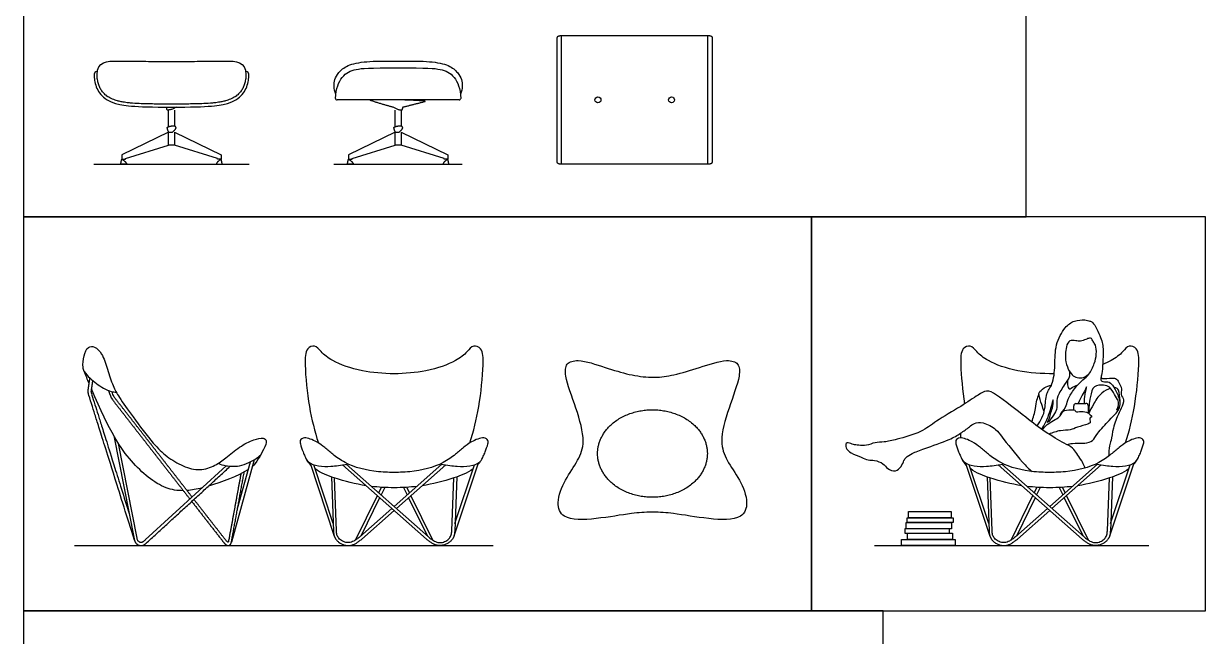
# Model space of a CAD drawing. Header units: millimetres. Extents: x 0.1 to 16.7, y -0.4 to 19.7.
# Drawn here: x 0.12 to 5.15, y 14.6 to 17.21 of the extents above; entities that cross this region are included whole.
import ezdxf

# ---------------------------------------------------------------- set-up
doc = ezdxf.new("R2010")
doc.units = ezdxf.units.MM
for name, color, linetype, true_color in [('AG-DETAIL', 7, 'Continuous', 0x66ffff), ('AG-DETAIL-DIAGRAM', 7, 'Continuous', 0xccff66), ('AG-DIAGRAM', 7, 'Continuous', 0xfecc66), ('AG-FURNITURE', 7, 'Continuous', 0x66ccff), ('AG-PEOPLE', 7, 'Continuous', 0xfc6666), ('X-VPRT', 6, 'Continuous', 0xff00ff)]:
    doc.layers.add(name, color=color, linetype=linetype, true_color=true_color)

msp = doc.modelspace()

# ---------------------------------------------------------------- linework, layer by layer
at = {"layer": 'AG-DETAIL'}
msp.add_circle((2.5643, 16.8812), 0.0127, dxfattribs=at)
at = {"layer": 'AG-DETAIL-DIAGRAM'}
msp.add_rational_spline([(2.7962, 15.5632), (2.5626, 15.5632), (2.5626, 15.377), (2.5626, 15.1908), (2.7962, 15.1908), (3.0298, 15.1908), (3.0298, 15.377), (3.0298, 15.5632), (2.7962, 15.5632)], [1, 0.707106781187, 1, 0.707106781187, 1, 0.707106781187, 1, 0.707106781187, 1], degree=2, knots=[0, 0, 0, 1.018498, 1.018498, 2.036997, 2.036997, 3.055495, 3.055495, 4.073994, 4.073994, 4.073994], dxfattribs=at)
at = {"layer": 'AG-DIAGRAM'}
msp.add_line((3.7414, 14.9857), (4.9081, 14.9857), dxfattribs=at)
for points in [[(0.4192, 16.6082), (1.0796, 16.6082)], [(1.4409, 16.6082), (1.987, 16.6082)], [(0.3372, 14.9853), (2.1186, 14.9853)]]:
    msp.add_lwpolyline(points, dxfattribs=at)
at = {"layer": 'AG-FURNITURE'}
for p, q in [((0.9826, 15.3251), (0.6377, 15.0094)), ((1.3389, 15.3365), (1.4419, 15.0263)), ((1.4377, 15.0794), (1.3546, 15.3295)), ((1.4933, 15.3317), (1.8427, 15.0226)), ((1.9003, 15.3317), (1.6968, 15.1517)), ((2.0547, 15.3365), (1.9516, 15.0263)), ((1.9559, 15.0794), (2.0389, 15.3295)), ((4.1291, 15.3365), (4.2322, 15.0263)), ((4.2279, 15.0794), (4.1448, 15.3295)), ((4.2835, 15.3317), (4.6329, 15.0226)), ((4.6905, 15.3317), (4.487, 15.1517)), ((4.8449, 15.3365), (4.7418, 15.0263)), ((4.7461, 15.0794), (4.8292, 15.3295)), ((1.4516, 15.048), (1.4431, 15.2734)), ((1.942, 15.048), (1.9505, 15.2735)), ((4.2418, 15.048), (4.2333, 15.2734)), ((4.7322, 15.048), (4.7407, 15.2735)), ((1.6353, 15.1891), (1.5549, 15.0262)), ((1.6567, 15.2326), (1.6411, 15.201)), ((1.7369, 15.2326), (1.7525, 15.201)), ((1.7583, 15.1891), (1.8387, 15.0262)), ((4.4255, 15.1891), (4.3451, 15.0262)), ((4.4469, 15.2326), (4.4313, 15.201)), ((4.5271, 15.2326), (4.5427, 15.201)), ((4.5485, 15.1891), (4.6289, 15.0262)), ((1.6872, 15.1432), (1.5509, 15.0226)), ((4.4774, 15.1432), (4.3411, 15.0226))]:
    msp.add_line(p, q, dxfattribs=at)
for points in [[(2.4033, 17.1543), (2.7208, 17.1543)], [(2.4097, 16.6082), (2.4097, 17.1543)], [(2.7208, 17.1543), (3.0383, 17.1543)], [(3.032, 16.6082), (3.032, 17.1543)], [(2.3906, 16.6209), (2.3906, 17.1416)], [(3.051, 17.1416), (3.051, 16.6209)], [(0.7362, 16.7441), (0.5379, 16.647), (0.5379, 16.6289), (0.546, 16.6289), (0.554, 16.6289), (0.554, 16.6322), (0.7362, 16.6885)], [(0.7625, 16.7441), (0.9608, 16.647), (0.9608, 16.6289), (0.9528, 16.6289), (0.9448, 16.6289), (0.9448, 16.6322), (0.7625, 16.6885)], [(1.7009, 16.7441), (1.5025, 16.647), (1.5025, 16.6289), (1.5106, 16.6289), (1.5186, 16.6289), (1.5186, 16.6322), (1.7009, 16.6885)], [(1.7271, 16.7441), (1.9254, 16.647), (1.9254, 16.6289), (1.9174, 16.6289), (1.9094, 16.6289), (1.9094, 16.6322), (1.7271, 16.6885)], [(2.7208, 16.6082), (2.4033, 16.6082)], [(3.0383, 16.6082), (2.7208, 16.6082)], [(0.5041, 15.453), (0.5906, 15.0141)], [(0.6032, 15.0162), (0.6032, 15.0164), (0.5236, 15.4201)], [(1.1011, 15.3505), (1.0042, 14.9998), (1.0041, 14.9998)], [(1.0306, 15.1434), (1.0854, 15.3419)], [(1.8346, 15.0128), (1.4773, 15.3289)], [(1.7064, 15.1432), (1.9163, 15.3289)], [(4.6248, 15.0128), (4.2675, 15.3289)], [(4.4966, 15.1432), (4.7065, 15.3289)], [(1.4302, 15.2777), (1.4389, 15.0475)], [(1.9634, 15.2777), (1.9547, 15.0475)], [(4.2204, 15.2777), (4.2291, 15.0475)], [(4.7536, 15.2777), (4.7449, 15.0475)], [(1.5322, 15.0089), (1.6254, 15.1979)], [(1.6312, 15.2097), (1.6429, 15.2333)], [(1.7623, 15.2097), (1.7507, 15.2333)], [(1.8614, 15.0089), (1.7681, 15.1979)], [(4.3224, 15.0089), (4.4156, 15.1979)], [(4.4214, 15.2097), (4.4331, 15.2333)], [(4.5525, 15.2097), (4.5409, 15.2333)], [(4.6516, 15.0089), (4.5584, 15.1979)], [(1.559, 15.0128), (1.6968, 15.1347)], [(4.3492, 15.0128), (4.487, 15.1347)]]:
    msp.add_lwpolyline(points, dxfattribs=at)
msp.add_circle((2.8774, 16.8812), 0.0127, dxfattribs=at)
for centre, start, end in [((1.454, 16.8874), 178.4003, 270), ((1.9739, 16.8874), 270, 1.5997)]:
    msp.add_arc(centre, 0.00641, start, end, dxfattribs=at)
for points, degree in [([(2.3906, 17.1416), (2.3906, 17.1543), (2.4033, 17.1543)], 2), ([(3.0383, 17.1543), (3.051, 17.1543), (3.051, 17.1416)], 2), ([(1.4489, 16.9053), (1.4436, 16.9175), (1.4398, 16.9401), (1.4428, 16.9668), (1.4584, 16.9964), (1.4933, 17.0298), (1.5743, 17.0463), (1.6551, 17.0463), (1.714, 17.0463)], 3), ([(1.714, 17.0463), (1.7728, 17.0463), (1.8537, 17.0463), (1.9347, 17.0298), (1.9695, 16.9964), (1.9852, 16.9668), (1.9882, 16.9401), (1.9844, 16.9175), (1.9791, 16.9053)], 3), ([(1.714, 16.881), (1.6273, 16.881), (1.5407, 16.881), (1.454, 16.881)], 3), ([(1.9739, 16.881), (1.8873, 16.881), (1.8006, 16.881), (1.714, 16.881)], 3), ([(0.7362, 16.769), (0.7362, 16.7993), (0.7362, 16.8379)], 2), ([(0.7625, 16.8379), (0.7625, 16.7993), (0.7625, 16.769)], 2), ([(1.7009, 16.769), (1.7009, 16.7993), (1.7009, 16.8379)], 2), ([(1.7271, 16.8379), (1.7271, 16.7993), (1.7271, 16.769)], 2), ([(2.4033, 16.6082), (2.3906, 16.6082), (2.3906, 16.6209)], 2), ([(3.051, 16.6209), (3.051, 16.6082), (3.0383, 16.6082)], 2), ([(0.3989, 15.6751), (0.392, 15.6913), (0.3849, 15.7083), (0.3774, 15.7263)], 3), ([(0.4818, 15.6448), (0.4869, 15.626), (0.491, 15.6163), (0.4979, 15.6062)], 3), ([(0.4979, 15.6062), (0.5639, 15.5216), (0.6298, 15.4371), (0.6958, 15.3525), (0.7618, 15.2679), (0.8277, 15.1833)], 5), ([(0.8371, 15.1919), (0.7713, 15.2763), (0.7054, 15.3608), (0.6396, 15.4452), (0.5737, 15.5296), (0.5079, 15.614)], 5), ([(1.3417, 15.3281), (1.3359, 15.3343), (1.3306, 15.3412), (1.3259, 15.3489)], 3), ([(2.0671, 15.348), (2.0625, 15.3407), (2.0574, 15.3342), (2.0519, 15.3284)], 3), ([(4.1319, 15.3281), (4.1261, 15.3343), (4.1208, 15.3412), (4.1161, 15.3489)], 3), ([(4.8573, 15.348), (4.8527, 15.3407), (4.8477, 15.3342), (4.8422, 15.3284)], 3), ([(0.6463, 14.9999), (0.8229, 15.1615), (0.9994, 15.3231)], 2), ([(1.0764, 15.3094), (1.0311, 15.2801), (0.9628, 15.2547), (0.9069, 15.2384)], 3), ([(0.8799, 15.2311), (0.8565, 15.2252), (0.8353, 15.2214), (0.8154, 15.2198)], 3), ([(1.4389, 15.0475), (1.4398, 15.0225), (1.4408, 14.9975), (1.5013, 14.9662), (1.52, 14.9827), (1.559, 15.0128)], 5), ([(1.9547, 15.0475), (1.9537, 15.0225), (1.9528, 14.9975), (1.8923, 14.9662), (1.8736, 14.9827), (1.8346, 15.0128)], 5), ([(4.2291, 15.0475), (4.23, 15.0225), (4.231, 14.9975), (4.2915, 14.9662), (4.3102, 14.9827), (4.3492, 15.0128)], 5), ([(4.7449, 15.0475), (4.744, 15.0225), (4.743, 14.9975), (4.6825, 14.9662), (4.6638, 14.9827), (4.6248, 15.0128)], 5), ([(0.5906, 15.0141), (0.5928, 15.001), (0.595, 14.9897), (0.6209, 14.9766), (0.6294, 14.9844), (0.6463, 14.9999)], 5)]:
    msp.add_open_spline(points, degree=degree, dxfattribs=at)
for points, degree, knots in [([(0.4335, 17.0019), (0.424, 17.0019), (0.4195, 16.9955), (0.4201, 16.9827), (0.4206, 16.9734), (0.424, 16.9464), (0.4427, 16.9014), (0.5, 16.8633), (0.5828, 16.8505), (0.7494, 16.8505)], 3, [-16.28604, -16.28604, -16.28604, -16.28604, -14.966524, -14.966524, -14.966524, -13.249299, -8.832866, -4.416432, 0, 0, 0, 0]), ([(0.7494, 16.8632), (0.7895, 16.8632), (0.8259, 16.8634), (0.8745, 16.8646), (0.9085, 16.8664), (0.9342, 16.8687), (0.9535, 16.8711), (0.9692, 16.8744), (0.9805, 16.8774), (0.9937, 16.8816), (1.0104, 16.8885), (1.0279, 16.8995), (1.041, 16.9121), (1.0509, 16.9261), (1.058, 16.9414), (1.0622, 16.9554), (1.0651, 16.9706), (1.0659, 16.9807), (1.0662, 16.9874), (1.0662, 16.9876), (1.0668, 17.0463), (0.969, 17.0463), (0.9255, 17.0463), (0.8773, 17.045), (0.8095, 17.045), (0.7494, 17.045), (0.6892, 17.045), (0.6215, 17.045), (0.5732, 17.0463), (0.5298, 17.0463), (0.432, 17.0463), (0.4325, 16.9876), (0.4325, 16.9874), (0.4329, 16.9807), (0.4337, 16.9706), (0.4365, 16.9554), (0.4407, 16.9414), (0.4479, 16.9261), (0.4577, 16.9121), (0.4709, 16.8995), (0.4884, 16.8885), (0.5051, 16.8816), (0.5183, 16.8774), (0.5295, 16.8744), (0.5453, 16.8711), (0.5646, 16.8687), (0.5902, 16.8664), (0.6242, 16.8646), (0.6728, 16.8634), (0.7092, 16.8632), (0.7494, 16.8632)], 3, [0, 0, 0, 0, 2.412502, 4.298453, 5.741873, 6.430581, 7.342192, 8.036126, 8.331928, 8.717175, 9.671952, 10.458471, 11.150686, 11.813736, 12.47199, 13.133545, 13.533143, 14.299749, 14.327596, 14.327596, 14.327596, 17.799589, 21.271904, 24.74422, 28.216535, 28.216535, 28.216535, 31.688851, 35.161167, 38.633482, 42.105475, 42.105475, 42.105475, 42.133322, 42.899927, 43.299526, 43.961081, 44.619335, 45.282385, 45.9746, 46.761119, 47.715896, 48.101143, 48.396945, 49.090879, 50.00249, 50.691198, 52.134618, 54.020569, 56.433071, 56.433071, 56.433071, 56.433071]), ([(0.7494, 16.8505), (0.916, 16.8505), (0.9988, 16.8633), (1.0561, 16.9014), (1.0748, 16.9464), (1.0781, 16.9734), (1.0787, 16.9827), (1.0793, 16.9955), (1.0748, 17.0019), (1.0653, 17.0019)], 3, [0, 0, 0, 0, 4.416432, 8.832866, 13.249299, 14.966524, 14.966524, 14.966524, 16.28604, 16.28604, 16.28604, 16.28604]), ([(1.4476, 16.8876), (1.4488, 16.9292), (1.4737, 16.9884), (1.5303, 17.0143), (1.5893, 17.0175), (1.714, 17.0175)], 3, [9.125568, 9.125568, 9.125568, 9.125568, 13.576296, 18.258292, 22.940288, 22.940288, 22.940288, 22.940288]), ([(1.714, 17.0175), (1.8387, 17.0175), (1.8976, 17.0143), (1.9543, 16.9884), (1.9792, 16.9292), (1.9803, 16.8876)], 3, [22.940288, 22.940288, 22.940288, 22.940288, 27.622284, 32.304281, 36.755008, 36.755008, 36.755008, 36.755008]), ([(1.6943, 16.8505), (1.6462, 16.8629), (1.5923, 16.881), (1.6532, 16.881), (1.7141, 16.881), (1.7749, 16.881), (1.8321, 16.8753), (1.7818, 16.8628), (1.7336, 16.8504), (1.7336, 16.8431), (1.7308, 16.8379), (1.7139, 16.8379), (1.6943, 16.8505)], 2, [-2.100698, -2.100698, -2.100698, 3.638197, 3.638197, 9.970149, 9.970149, 16.693308, 16.693308, 22.056346, 22.056346, 24.321076, 24.321076, 25.35486, 25.35486, 25.35486]), ([(0.7625, 16.7441), (0.7625, 16.709), (0.7625, 16.6885), (0.7559, 16.6885), (0.7494, 16.6885), (0.7428, 16.6885), (0.7362, 16.6885), (0.7362, 16.709), (0.7362, 16.7441)], 2, [0.05953243, 0.05953243, 0.05953243, 0.06413753, 0.06413753, 0.07257588, 0.07257588, 0.08101423, 0.08101423, 0.08561932, 0.08561932, 0.08561932]), ([(1.7271, 16.7441), (1.7271, 16.709), (1.7271, 16.6885), (1.7206, 16.6885), (1.714, 16.6885), (1.7074, 16.6885), (1.7009, 16.6885), (1.7009, 16.709), (1.7009, 16.7441)], 2, [0.05953243, 0.05953243, 0.05953243, 0.06413753, 0.06413753, 0.07257588, 0.07257588, 0.08101423, 0.08101423, 0.08561932, 0.08561932, 0.08561932]), ([(0.5379, 16.6289), (0.5345, 16.6168), (0.5338, 16.6082), (0.5399, 16.6082), (0.546, 16.6082), (0.552, 16.6082), (0.5581, 16.6082), (0.5574, 16.6168), (0.5379, 16.6289)], 2, [-0.04599082, -0.04599082, -0.04599082, -0.03538745, -0.03538745, -0.03136977, -0.03136977, -0.02735208, -0.02735208, -0.01674871, -0.01674871, -0.01674871]), ([(0.9608, 16.6289), (0.9643, 16.6168), (0.9649, 16.6082), (0.9589, 16.6082), (0.9528, 16.6082), (0.9467, 16.6082), (0.9407, 16.6082), (0.9413, 16.6168), (0.9608, 16.6289)], 2, [-0.04599082, -0.04599082, -0.04599082, -0.03538745, -0.03538745, -0.03136977, -0.03136977, -0.02735208, -0.02735208, -0.01674871, -0.01674871, -0.01674871]), ([(1.5025, 16.6289), (1.4991, 16.6168), (1.4985, 16.6082), (1.5045, 16.6082), (1.5106, 16.6082), (1.5166, 16.6082), (1.5227, 16.6082), (1.522, 16.6168), (1.5025, 16.6289)], 2, [-0.04599082, -0.04599082, -0.04599082, -0.03538745, -0.03538745, -0.03136977, -0.03136977, -0.02735208, -0.02735208, -0.01674871, -0.01674871, -0.01674871]), ([(1.9254, 16.6289), (1.9289, 16.6168), (1.9295, 16.6082), (1.9235, 16.6082), (1.9174, 16.6082), (1.9113, 16.6082), (1.9053, 16.6082), (1.9059, 16.6168), (1.9254, 16.6289)], 2, [-0.04599082, -0.04599082, -0.04599082, -0.03538745, -0.03538745, -0.03136977, -0.03136977, -0.02735208, -0.02735208, -0.01674871, -0.01674871, -0.01674871]), ([(0.3774, 15.7263), (0.3755, 15.7318), (0.3741, 15.7376), (0.3732, 15.7435), (0.371, 15.7593), (0.3751, 15.7905), (0.3911, 15.8341), (0.4251, 15.8328), (0.4567, 15.8005), (0.4765, 15.7352), (0.4995, 15.6646), (0.5273, 15.6134), (0.586, 15.5315), (0.6696, 15.4205), (0.7267, 15.3638), (0.7976, 15.3219), (0.8692, 15.3013), (0.936, 15.3248), (0.9809, 15.3581), (1.0372, 15.4062), (1.0968, 15.4361), (1.1383, 15.446), (1.1582, 15.4312), (1.1404, 15.3915), (1.1099, 15.3367), (1.0927, 15.3202)], 3, [13.811795, 13.811795, 13.811795, 13.811795, 13.96039, 13.96039, 13.96039, 14.360541, 14.728583, 15.020942, 15.391475, 15.869656, 16.363443, 16.795842, 17.373384, 18.054496, 18.57181, 19.084885, 19.574388, 20.042338, 20.472509, 20.966633, 21.44277, 21.803803, 22.036715, 22.400317, 22.955118, 22.955118, 22.955118, 22.955118]), ([(2.0192, 15.4221), (2.0351, 15.4726), (2.0608, 15.5712), (2.0778, 15.7462), (2.0751, 15.8246), (2.0322, 15.8407), (2.0064, 15.8062), (1.9549, 15.7646), (1.8063, 15.7123), (1.5872, 15.7123), (1.4387, 15.7646), (1.3872, 15.8062), (1.3613, 15.8407), (1.3185, 15.8246), (1.3157, 15.7462), (1.3328, 15.5712), (1.3585, 15.4726), (1.3744, 15.4221)], 3, [0, 0, 0, 0, 0.721926, 1.486042, 1.963837, 2.284287, 2.628466, 3.09614, 3.806828, 5.018222, 5.72891, 6.196584, 6.540763, 6.861213, 7.339008, 8.103125, 8.82505, 8.82505, 8.82505, 8.82505]), ([(4.506, 15.7167), (4.4534, 15.7154), (4.3449, 15.7237), (4.2289, 15.7646), (4.1774, 15.8062), (4.1516, 15.8407), (4.1087, 15.8246), (4.1061, 15.7487), (4.1159, 15.6444), (4.1248, 15.5882)], 3, [4.329783, 4.329783, 4.329783, 4.329783, 5.018222, 5.72891, 6.196584, 6.540763, 6.861213, 7.339008, 8.052941, 8.052941, 8.052941, 8.052941]), ([(4.8094, 15.4221), (4.8253, 15.4726), (4.851, 15.5712), (4.868, 15.7462), (4.8653, 15.8246), (4.8224, 15.8407), (4.7966, 15.8062), (4.7612, 15.7775), (4.7254, 15.7606), (4.7124, 15.7553)], 3, [0, 0, 0, 0, 0.721926, 1.486042, 1.963837, 2.284287, 2.628466, 3.09614, 3.332219, 3.332219, 3.332219, 3.332219]), ([(2.7962, 15.1282), (2.8298, 15.1276), (2.8904, 15.1232), (3.0307, 15.0974), (3.1789, 15.0908), (3.2072, 15.1715), (3.1697, 15.2677), (3.1108, 15.3459), (3.0795, 15.4314), (3.1196, 15.5696), (3.17, 15.6996), (3.1667, 15.7628), (3.1066, 15.7805), (2.9949, 15.7416), (2.8919, 15.7107), (2.8255, 15.7012), (2.7669, 15.7012), (2.7005, 15.7107), (2.5976, 15.7416), (2.4858, 15.7805), (2.4257, 15.7628), (2.4224, 15.6996), (2.4728, 15.5696), (2.513, 15.4314), (2.4816, 15.3459), (2.4227, 15.2677), (2.3852, 15.1715), (2.4135, 15.0908), (2.5617, 15.0974), (2.7021, 15.1232), (2.7626, 15.1276), (2.7962, 15.1282)], 3, [-0.040103, -0.040103, -0.040103, -0.040103, 0.478252, 1.206299, 1.890775, 2.364182, 2.955897, 3.541723, 4.084202, 4.791751, 5.498504, 5.918343, 6.332195, 6.974587, 7.603872, 8.123731, 8.249353, 8.894834, 9.524119, 10.166511, 10.580363, 11.000202, 11.706955, 12.414504, 12.956983, 13.54281, 14.134524, 14.607931, 15.292408, 16.020454, 16.538809, 16.538809, 16.538809, 16.538809]), ([(0.3774, 15.7263), (0.3852, 15.716), (0.4007, 15.6961), (0.4579, 15.6535), (0.4913, 15.6408), (0.5074, 15.638), (0.5149, 15.6372)], 3, [0, 0, 0, 0, 0.356414, 0.836639, 1.180693, 1.452839, 1.452839, 1.452839, 1.452839]), ([(0.5915, 15.0092), (0.4631, 15.4174), (0.4463, 15.4707), (0.4296, 15.5239), (0.4128, 15.5771), (0.3961, 15.6304), (0.3951, 15.6336), (0.394, 15.6368), (0.3939, 15.6405), (0.3944, 15.6439), (0.3948, 15.6472), (0.3963, 15.6573), (0.3978, 15.6674), (0.3993, 15.6776), (0.4008, 15.6877), (0.4023, 15.6978)], 5, [3.408457, 3.408457, 3.408457, 3.408457, 3.408457, 3.408457, 4.324022, 4.324022, 4.324022, 4.324022, 4.324022, 5.324078, 5.324078, 5.324078, 5.324078, 5.324078, 5.49189, 5.49189, 5.49189, 5.49189, 5.49189, 5.49189]), ([(0.4136, 15.6878), (0.4124, 15.6793), (0.4111, 15.6708), (0.4099, 15.6623), (0.4087, 15.6539), (0.4074, 15.6454), (0.4069, 15.642), (0.4066, 15.6399), (0.4066, 15.6391), (0.4072, 15.6374), (0.4082, 15.6342), (0.4239, 15.5841), (0.4397, 15.534), (0.4555, 15.4839), (0.4712, 15.4338), (0.5693, 15.1219)], 5, [5.628525, 5.628525, 5.628525, 5.628525, 5.628525, 5.628525, 5.707067, 5.707067, 5.707067, 5.707067, 5.707067, 6.264837, 6.264837, 6.264837, 6.264837, 6.264837, 6.745303, 6.745303, 6.745303, 6.745303, 6.745303, 6.745303]), ([(0.7999, 15.2191), (0.7739, 15.2186), (0.6997, 15.2309), (0.574, 15.3353), (0.4903, 15.4631), (0.4085, 15.6528)], 3, [1.180511, 1.180511, 1.180511, 1.180511, 1.55872, 2.353902, 3.151324, 3.151324, 3.151324, 3.151324]), ([(0.5079, 15.614), (0.5051, 15.6183), (0.5028, 15.6226), (0.5004, 15.6286), (0.4991, 15.6319), (0.4977, 15.6357), (0.4964, 15.6403)], 3, [9.8631049, 9.8631049, 9.8631049, 9.8631049, 9.9411028, 9.9411028, 9.9411028, 9.9838521, 9.9838521, 9.9838521, 9.9838521]), ([(1.6968, 15.2967), (1.6848, 15.2966), (1.6083, 15.2975), (1.5012, 15.3242), (1.4373, 15.3719), (1.4054, 15.4), (1.3674, 15.4288), (1.3164, 15.4498), (1.2954, 15.4344), (1.2972, 15.4161), (1.3097, 15.3817), (1.3166, 15.3676), (1.3338, 15.3251), (1.4205, 15.3193), (1.4675, 15.327), (1.4994, 15.3328)], 3, [4.083154, 4.083154, 4.083154, 4.083154, 4.653578, 5.681472, 6.207766, 6.627556, 6.965726, 7.379281, 7.638044, 7.826393, 8.166308, 8.450494, 8.77008, 9.529441, 10.00654, 10.00654, 10.00654, 10.00654]), ([(1.8941, 15.3328), (1.9261, 15.327), (1.9731, 15.3193), (2.0598, 15.3251), (2.0769, 15.3676), (2.0839, 15.3817), (2.0963, 15.4161), (2.0982, 15.4344), (2.0771, 15.4498), (2.0261, 15.4288), (1.9881, 15.4), (1.9562, 15.3719), (1.8923, 15.3242), (1.7853, 15.2975), (1.7088, 15.2966), (1.6968, 15.2967)], 3, [-1.840232, -1.840232, -1.840232, -1.840232, -1.363133, -0.603772, -0.284186, 0, 0.339916, 0.528264, 0.787028, 1.200582, 1.538753, 1.958543, 2.484836, 3.51273, 4.083154, 4.083154, 4.083154, 4.083154]), ([(4.487, 15.2967), (4.475, 15.2966), (4.3985, 15.2975), (4.2915, 15.3242), (4.2276, 15.3719), (4.1956, 15.4), (4.1577, 15.4288), (4.1066, 15.4498), (4.0856, 15.4344), (4.0875, 15.4161), (4.0999, 15.3817), (4.1068, 15.3676), (4.124, 15.3251), (4.2107, 15.3193), (4.2577, 15.327), (4.2897, 15.3328)], 3, [4.083154, 4.083154, 4.083154, 4.083154, 4.653578, 5.681472, 6.207766, 6.627556, 6.965726, 7.379281, 7.638044, 7.826393, 8.166308, 8.450494, 8.77008, 9.529441, 10.00654, 10.00654, 10.00654, 10.00654]), ([(4.6843, 15.3328), (4.7163, 15.327), (4.7633, 15.3193), (4.85, 15.3251), (4.8672, 15.3676), (4.8741, 15.3817), (4.8865, 15.4161), (4.8884, 15.4344), (4.8674, 15.4498), (4.8163, 15.4288), (4.7784, 15.4), (4.7464, 15.3719), (4.6825, 15.3242), (4.5755, 15.2975), (4.499, 15.2966), (4.487, 15.2967)], 3, [-1.840232, -1.840232, -1.840232, -1.840232, -1.363133, -0.603772, -0.284186, 0, 0.339916, 0.528264, 0.787028, 1.200582, 1.538753, 1.958543, 2.484836, 3.51273, 4.083154, 4.083154, 4.083154, 4.083154]), ([(0.9486, 15.3355), (0.9591, 15.331), (0.9819, 15.323), (1.0491, 15.3194), (1.1163, 15.3583), (1.1248, 15.3679), (1.129, 15.3722)], 3, [0, 0, 0, 0, 0.335336, 0.805917, 1.299738, 1.543867, 1.543867, 1.543867, 1.543867]), ([(0.8356, 15.1732), (0.8628, 15.1384), (0.8899, 15.1036), (0.9171, 15.0688), (0.9442, 15.034), (0.9714, 14.9992), (0.98, 14.9881), (0.9843, 14.9826), (1.0011, 14.9826), (1.0024, 14.9895), (1.0058, 15.0079), (1.0148, 15.0572), (1.0258, 15.1174), (1.0369, 15.1779), (1.048, 15.2384), (1.0591, 15.299)], 5, [3.987651, 3.987651, 3.987651, 3.987651, 3.987651, 3.987651, 4.702535, 4.702535, 4.702535, 4.702535, 4.702535, 5.702535, 5.702535, 5.702535, 5.702535, 5.702535, 6.68348, 6.68348, 6.68348, 6.68348, 6.68348, 6.68348]), ([(1.0448, 15.2913), (1.0345, 15.2351), (1.0242, 15.1788), (1.0139, 15.1226), (1.0036, 15.0664), (0.9919, 15.0032), (0.9916, 15.002), (0.991, 15.0004), (0.9901, 14.9991), (0.9885, 14.9991), (0.9814, 15.007), (0.9541, 15.0419), (0.9268, 15.0769), (0.8996, 15.1119), (0.8723, 15.1468), (0.845, 15.1818)], 5, [6.807176, 6.807176, 6.807176, 6.807176, 6.807176, 6.807176, 7.662049, 7.662049, 7.662049, 7.662049, 7.662049, 7.812598, 7.812598, 7.812598, 7.812598, 7.812598, 8.403117, 8.403117, 8.403117, 8.403117, 8.403117, 8.403117]), ([(1.5774, 15.2403), (1.5319, 15.2473), (1.4647, 15.2649), (1.3852, 15.2931), (1.3607, 15.3113)], 3, [2.0096512, 2.0096512, 2.0096512, 2.0096512, 2.5696776, 2.8961017, 2.8961017, 2.8961017, 2.8961017]), ([(2.033, 15.3115), (2.0083, 15.2932), (1.9289, 15.2649), (1.8617, 15.2473), (1.8161, 15.2403)], 3, [0.2253154, 0.2253154, 0.2253154, 0.2253154, 0.552995, 1.1129617, 1.1129617, 1.1129617, 1.1129617]), ([(4.3676, 15.2403), (4.3221, 15.2473), (4.2549, 15.2649), (4.1754, 15.2931), (4.1509, 15.3113)], 3, [2.0096512, 2.0096512, 2.0096512, 2.0096512, 2.5696776, 2.8961017, 2.8961017, 2.8961017, 2.8961017]), ([(4.8232, 15.3115), (4.7986, 15.2932), (4.7191, 15.2649), (4.6519, 15.2473), (4.6064, 15.2403)], 3, [0.2253154, 0.2253154, 0.2253154, 0.2253154, 0.552995, 1.1129617, 1.1129617, 1.1129617, 1.1129617]), ([(1.7935, 15.2372), (1.7637, 15.2336), (1.7321, 15.2317), (1.6968, 15.2315), (1.6614, 15.2317), (1.6299, 15.2336), (1.6001, 15.2372)], 3, [1.2047515, 1.2047515, 1.2047515, 1.2047515, 1.5613363, 1.5613363, 1.5613363, 1.9178931, 1.9178931, 1.9178931, 1.9178931]), ([(4.5837, 15.2372), (4.5539, 15.2336), (4.5224, 15.2317), (4.487, 15.2315), (4.4516, 15.2317), (4.4201, 15.2336), (4.3903, 15.2372)], 3, [1.2047515, 1.2047515, 1.2047515, 1.2047515, 1.5613363, 1.5613363, 1.5613363, 1.9178931, 1.9178931, 1.9178931, 1.9178931]), ([(1.5509, 15.0226), (1.5463, 15.0191), (1.5382, 15.0128), (1.5264, 15.0049), (1.5129, 14.9989), (1.4957, 14.9972), (1.4767, 15.0037), (1.4614, 15.0155), (1.4523, 15.0311), (1.4518, 15.0424), (1.4516, 15.048)], 3, [-2.5827079, -2.5827079, -2.5827079, -2.5827079, -2.5265404, -2.4810221, -2.4431216, -2.3822965, -2.3143527, -2.2491616, -2.1953568, -2.1404031, -2.1404031, -2.1404031, -2.1404031]), ([(1.8427, 15.0226), (1.8472, 15.0191), (1.8553, 15.0128), (1.8672, 15.0049), (1.8806, 14.9989), (1.8979, 14.9972), (1.9168, 15.0037), (1.9321, 15.0155), (1.9412, 15.0311), (1.9418, 15.0424), (1.942, 15.048)], 3, [-2.5827079, -2.5827079, -2.5827079, -2.5827079, -2.5265404, -2.4810221, -2.4431216, -2.3822965, -2.3143527, -2.2491616, -2.1953568, -2.1404031, -2.1404031, -2.1404031, -2.1404031]), ([(4.3411, 15.0226), (4.3366, 15.0191), (4.3284, 15.0128), (4.3166, 15.0049), (4.3032, 14.9989), (4.2859, 14.9972), (4.2669, 15.0037), (4.2517, 15.0155), (4.2426, 15.0311), (4.242, 15.0424), (4.2418, 15.048)], 3, [-2.5827079, -2.5827079, -2.5827079, -2.5827079, -2.5265404, -2.4810221, -2.4431216, -2.3822965, -2.3143527, -2.2491616, -2.1953568, -2.1404031, -2.1404031, -2.1404031, -2.1404031]), ([(4.6329, 15.0226), (4.6374, 15.0191), (4.6456, 15.0128), (4.6574, 15.0049), (4.6708, 14.9989), (4.6881, 14.9972), (4.7071, 15.0037), (4.7223, 15.0155), (4.7314, 15.0311), (4.732, 15.0424), (4.7322, 15.048)], 3, [-2.5827079, -2.5827079, -2.5827079, -2.5827079, -2.5265404, -2.4810221, -2.4431216, -2.3822965, -2.3143527, -2.2491616, -2.1953568, -2.1404031, -2.1404031, -2.1404031, -2.1404031]), ([(0.6377, 15.0094), (0.6349, 15.0069), (0.6312, 15.0035), (0.6263, 15.0002), (0.623, 14.9986), (0.619, 14.998), (0.6142, 14.9993), (0.6099, 15.002), (0.6064, 15.0056), (0.6042, 15.0105), (0.6036, 15.0141), (0.6032, 15.0162)], 3, [-1.7920634, -1.7920634, -1.7920634, -1.7920634, -1.7550953, -1.7430009, -1.7339458, -1.7192002, -1.7036799, -1.6862551, -1.6698005, -1.6547573, -1.6338608, -1.6338608, -1.6338608, -1.6338608])]:
    msp.add_open_spline(points, degree=degree, knots=knots, dxfattribs=at)
for points, weights, knots in [([(0.7694, 16.8505), (0.7493, 16.8379), (0.7325, 16.8379), (0.7296, 16.8379), (0.7296, 16.8407), (0.7296, 16.8431), (0.7296, 16.8505), (0.7296, 16.8505), (0.7295, 16.8505)], [1, 1, 1, 0.707106781187, 1, 1, 1, 1, 1], [20.187398, 20.187398, 20.187398, 21.800651, 21.800651, 22.119901, 22.119901, 25.350462, 25.350462, 25.361235, 25.361235, 25.361235]), ([(0.754, 16.769), (0.7397, 16.769), (0.7301, 16.7627), (0.7301, 16.7566), (0.7365, 16.7441), (0.7397, 16.7441), (0.7537, 16.7441)], [0.982274679818, 1, 1, 1, 1, 1, 1], [0.01395375, 0.01395375, 0.01395375, 0.02124692, 0.02124692, 0.03103049, 0.03103049, 0.03391967, 0.03391967, 0.03391967]), ([(0.754, 16.7441), (0.7687, 16.7566), (0.7687, 16.7627), (0.7687, 16.769), (0.7623, 16.769), (0.7603, 16.769), (0.754, 16.769)], [1, 1, 1, 0.707106781187, 1, 1, 1], [-0.03284471, -0.03284471, -0.03284471, -0.024639, -0.024639, -0.01792141, -0.01792141, -0.01516539, -0.01516539, -0.01516539]), ([(1.7186, 16.769), (1.7043, 16.769), (1.6947, 16.7627), (1.6947, 16.7566), (1.7011, 16.7441), (1.7043, 16.7441), (1.7183, 16.7441)], [0.982274679818, 1, 1, 1, 1, 1, 1], [0.01395375, 0.01395375, 0.01395375, 0.02124692, 0.02124692, 0.03103049, 0.03103049, 0.03391967, 0.03391967, 0.03391967]), ([(1.7186, 16.7441), (1.7333, 16.7566), (1.7333, 16.7627), (1.7333, 16.769), (1.7269, 16.769), (1.7249, 16.769), (1.7186, 16.769)], [1, 1, 1, 0.707106781187, 1, 1, 1], [-0.03284471, -0.03284471, -0.03284471, -0.024639, -0.024639, -0.01792141, -0.01792141, -0.01516539, -0.01516539, -0.01516539])]:
    msp.add_rational_spline(points, weights, degree=2, knots=knots, dxfattribs=at)
for points in [[(0.7537, 16.7441), (0.7539, 16.7441), (0.754, 16.7441)], [(1.7183, 16.7441), (1.7185, 16.7441), (1.7186, 16.7441)]]:
    msp.add_rational_spline(points, [1, 0.990851592932, 0.982274679818], degree=2, dxfattribs=at)
at = {"layer": 'AG-PEOPLE'}
for points in [[(3.8807, 15.084), (3.8807, 15.1039), (4.0764, 15.1039), (4.0764, 15.084)], [(3.8858, 15.1039), (3.8858, 15.13), (4.0677, 15.13), (4.0677, 15.1039)], [(4.0602, 15.0386), (4.0602, 15.0572), (3.8707, 15.0572), (3.8707, 15.0386)], [(3.8757, 15.0572), (3.8757, 15.084), (4.0696, 15.084), (4.0696, 15.0572)], [(3.881, 15.012), (3.881, 15.0386), (4.0727, 15.0386), (4.0727, 15.012)], [(3.8557, 14.9857), (3.8557, 15.012), (4.0843, 15.012), (4.0843, 14.9857)]]:
    msp.add_lwpolyline(points, close=True, dxfattribs=at)
for centre, start, end in [((4.5985, 15.5805), 90.9431, 180.9431), ((4.6408, 15.5812), 0.9431, 90.9431)]:
    msp.add_arc(centre, 0.00924, start, end, dxfattribs=at)
for points, knots in [([(4.4331, 15.4944), (4.4412, 15.5052), (4.4551, 15.5296), (4.4691, 15.5679), (4.4687, 15.6338), (4.5028, 15.6707), (4.5101, 15.755), (4.5084, 15.8382), (4.5486, 15.9141), (4.589, 15.9436), (4.6348, 15.9472), (4.6577, 15.9402), (4.6733, 15.9365), (4.7085, 15.8651), (4.7169, 15.8191), (4.7106, 15.7176), (4.7042, 15.6992), (4.705, 15.6795), (4.7373, 15.6858), (4.7568, 15.6679), (4.778, 15.6277), (4.7915, 15.5812), (4.7664, 15.5531), (4.7814, 15.5799), (4.7797, 15.6017), (4.7617, 15.6272), (4.7446, 15.6631), (4.7164, 15.6688), (4.6708, 15.6688), (4.6593, 15.6191), (4.6542, 15.582), (4.6529, 15.5607), (4.6522, 15.5523), (4.6519, 15.5482)], [0, 0, 0, 0, 0.364667, 0.733314, 1.184592, 1.580585, 2.094809, 2.627603, 3.14514, 3.543789, 3.923006, 4.194187, 4.409274, 4.895259, 5.328419, 5.891184, 6.151915, 6.356953, 6.651426, 6.936005, 7.325171, 7.727822, 7.984137, 8.223483, 8.49746, 8.817939, 9.1682, 9.467644, 9.82353, 10.208179, 10.568202, 10.826104, 11.025036, 11.025036, 11.025036, 11.025036]), ([(4.5312, 15.5377), (4.5336, 15.5499), (4.5589, 15.5729), (4.5614, 15.6048), (4.5867, 15.6484), (4.6268, 15.6909), (4.656, 15.712), (4.6781, 15.7602), (4.6871, 15.7981), (4.6841, 15.8388), (4.6713, 15.852), (4.6658, 15.8673), (4.655, 15.8682), (4.6397, 15.8625), (4.6171, 15.8524), (4.5985, 15.8569), (4.5695, 15.8612), (4.5542, 15.8291), (4.5511, 15.7674), (4.5701, 15.7283), (4.5744, 15.7044), (4.5489, 15.6693), (4.5189, 15.6225), (4.5155, 15.5863), (4.5205, 15.5566), (4.4673, 15.495), (4.4883, 15.5274), (4.4911, 15.552), (4.5009, 15.5755), (4.5037, 15.6214), (4.4898, 15.5621), (4.4723, 15.5137), (4.4584, 15.4914), (4.4514, 15.4811)], [0, 0, 0, 0, 0.382382, 0.714282, 1.13022, 1.581016, 1.936397, 2.355315, 2.735175, 3.099132, 3.349818, 3.573329, 3.748677, 3.988472, 4.277622, 4.538452, 4.832197, 5.156609, 5.62412, 6.010544, 6.282568, 6.663188, 7.109032, 7.450946, 7.792085, 8.234829, 8.477584, 8.786846, 9.107539, 9.404702, 9.767096, 10.221308, 10.582611, 10.582611, 10.582611, 10.582611]), ([(4.5644, 15.6917), (4.5623, 15.6844), (4.5611, 15.6706), (4.5693, 15.6475), (4.5784, 15.6574), (4.5973, 15.6646), (4.607, 15.6693)], [0, 0, 0, 0, 0.274268, 0.520878, 0.686593, 1.012191, 1.012191, 1.012191, 1.012191]), ([(4.5663, 15.7348), (4.5699, 15.7263), (4.5813, 15.7107), (4.603, 15.6981), (4.6325, 15.6979), (4.6507, 15.7117), (4.6574, 15.7201)], [0, 0, 0, 0, 0.302407, 0.584476, 0.885338, 1.211148, 1.211148, 1.211148, 1.211148]), ([(4.7051, 15.6986), (4.71, 15.6972), (4.7192, 15.6928), (4.7646, 15.7025), (4.7794, 15.6855), (4.7965, 15.651), (4.7859, 15.6275), (4.8084, 15.6057), (4.7904, 15.5678), (4.7793, 15.5454), (4.7552, 15.4864), (4.7495, 15.4333), (4.7399, 15.4102), (4.7373, 15.3805), (4.7378, 15.366)], [0, 0, 0, 0, 0.224405, 0.595968, 0.858591, 1.203625, 1.475561, 1.7644, 2.111253, 2.409354, 2.865122, 3.283246, 3.568973, 3.946229, 3.946229, 3.946229, 3.946229]), ([(4.6366, 15.3153), (4.6356, 15.3194), (4.6307, 15.3339), (4.6248, 15.3427), (4.6186, 15.3524), (4.6098, 15.3663), (4.5859, 15.405), (4.5476, 15.4198), (4.4618, 15.4714), (4.3891, 15.5284), (4.2648, 15.6256), (4.2193, 15.6496), (4.1788, 15.624), (4.1078, 15.5756), (4.0027, 15.5164), (3.9421, 15.4662), (3.8386, 15.438), (3.7848, 15.4242), (3.7433, 15.4261), (3.7076, 15.4092), (3.6741, 15.4124), (3.6518, 15.4143), (3.6306, 15.4232), (3.6184, 15.4225), (3.6179, 15.3984), (3.6408, 15.377), (3.6852, 15.3623), (3.7138, 15.3469), (3.7411, 15.3501), (3.7801, 15.3359), (3.7951, 15.3115), (3.8315, 15.2975), (3.856, 15.3208), (3.8659, 15.347), (3.8744, 15.3615), (3.9041, 15.3799), (3.9555, 15.3989), (4.0604, 15.4344), (4.1053, 15.4611), (4.1451, 15.4898), (4.1653, 15.5082), (4.2053, 15.5122), (4.2616, 15.48), (4.2829, 15.4466), (4.3595, 15.3531), (4.3979, 15.3109), (4.4117, 15.3006)], [17.612689, 17.612689, 17.612689, 17.612689, 17.738814, 18.045773, 18.045773, 18.045773, 18.482507, 18.853755, 19.408074, 19.990208, 20.707, 21.091853, 21.455077, 21.993666, 22.622752, 23.13953, 23.724007, 24.153482, 24.512902, 24.868421, 25.194621, 25.469966, 25.742108, 25.912458, 26.159059, 26.474697, 26.869268, 27.190697, 27.4864, 27.843333, 28.150956, 28.481114, 28.795932, 29.096998, 29.326257, 29.646567, 30.082099, 30.683761, 31.109682, 31.499769, 31.792753, 32.141495, 32.585519, 32.957006, 33.630208, 33.944513, 33.944513, 33.944513, 33.944513]), ([(4.4636, 15.5562), (4.4598, 15.5658), (4.4533, 15.583), (4.4415, 15.6227), (4.4412, 15.6291), (4.44, 15.6373), (4.4645, 15.659), (4.4838, 15.6665), (4.4947, 15.6689)], [0, 0, 0, 0, 0.319885, 0.679606, 0.820769, 0.964656, 1.278511, 1.609581, 1.609581, 1.609581, 1.609581]), ([(4.5592, 15.4159), (4.5674, 15.4178), (4.5835, 15.4221), (4.6359, 15.4194), (4.6719, 15.4292), (4.6894, 15.4656), (4.7396, 15.5181), (4.7684, 15.5477), (4.7874, 15.5717), (4.7871, 15.602), (4.7821, 15.6465), (4.7734, 15.657), (4.7612, 15.6578)], [0, 0, 0, 0, 0.290304, 0.709194, 1.050574, 1.409793, 1.907576, 2.288046, 2.592443, 2.912712, 3.29891, 3.542079, 3.542079, 3.542079, 3.542079]), ([(4.6347, 15.5904), (4.6347, 15.605), (4.6346, 15.6243), (4.6473, 15.669), (4.6374, 15.6461), (4.6197, 15.6167), (4.6084, 15.5899)], [0.328149, 0.328149, 0.328149, 0.328149, 0.69724, 1.050671, 1.256676, 1.730273, 1.730273, 1.730273, 1.730273]), ([(4.7461, 15.6546), (4.7337, 15.6506), (4.6968, 15.6315), (4.6745, 15.5862), (4.6584, 15.5612), (4.6519, 15.5482)], [3.665344, 3.665344, 3.665344, 3.665344, 3.942058, 4.384554, 4.762611, 4.762611, 4.762611, 4.762611]), ([(4.411, 15.5113), (4.4173, 15.53), (4.4278, 15.5673), (4.4313, 15.6042), (4.4378, 15.6213), (4.4411, 15.6294)], [0, 0, 0, 0, 0.441151, 0.787975, 1.080488, 1.080488, 1.080488, 1.080488]), ([(4.4554, 15.4783), (4.4615, 15.4863), (4.4754, 15.5015), (4.5029, 15.5179), (4.5285, 15.5311), (4.5386, 15.5497), (4.5497, 15.5631), (4.583, 15.5626), (4.5943, 15.5636), (4.5961, 15.5525), (4.6219, 15.5576), (4.6497, 15.5519), (4.6578, 15.5426), (4.6695, 15.5354), (4.6575, 15.5289), (4.6562, 15.5197), (4.6623, 15.5092), (4.6473, 15.5004), (4.6034, 15.4901), (4.5756, 15.475), (4.5311, 15.4768), (4.4992, 15.4659), (4.4835, 15.4594)], [0, 0, 0, 0, 0.315596, 0.641559, 0.946582, 1.202057, 1.43271, 1.759647, 1.937623, 2.087626, 2.365195, 2.671798, 2.876627, 3.052187, 3.229844, 3.400194, 3.576881, 3.787082, 4.173972, 4.500179, 4.872267, 5.281979, 5.281979, 5.281979, 5.281979]), ([(4.1066, 15.4628), (4.1066, 15.4584), (4.1067, 15.451), (4.1069, 15.4461), (4.107, 15.4433)], [0.0095859, 0.0095859, 0.0095859, 0.0095859, 0.1966647, 0.3468386, 0.3468386, 0.3468386, 0.3468386])]:
    msp.add_open_spline(points, degree=3, knots=knots, dxfattribs=at)
for points in [[(4.5896, 15.563), (4.5894, 15.5717), (4.5893, 15.5804)], [(4.5984, 15.5898), (4.6195, 15.5901), (4.6407, 15.5905)], [(4.6501, 15.5814), (4.6503, 15.5652), (4.6506, 15.5491)]]:
    msp.add_open_spline(points, degree=2, dxfattribs=at)
at = {"layer": 'X-VPRT'}
for points in [[(0.1201, 18.3145), (0.1201, 16.3841), (4.3873, 16.3841), (4.3873, 18.3145)], [(0.1201, 16.3841), (0.1201, 14.7077), (3.4729, 14.7077), (3.4729, 16.3841)], [(3.4729, 16.3841), (3.4729, 14.7077), (5.1493, 14.7077), (5.1493, 16.3841)], [(0.1201, 14.7077), (0.1201, 12.2693), (3.7777, 12.2693), (3.7777, 14.7077)]]:
    msp.add_lwpolyline(points, close=True, dxfattribs=at)

doc.saveas('drawing.dxf')
